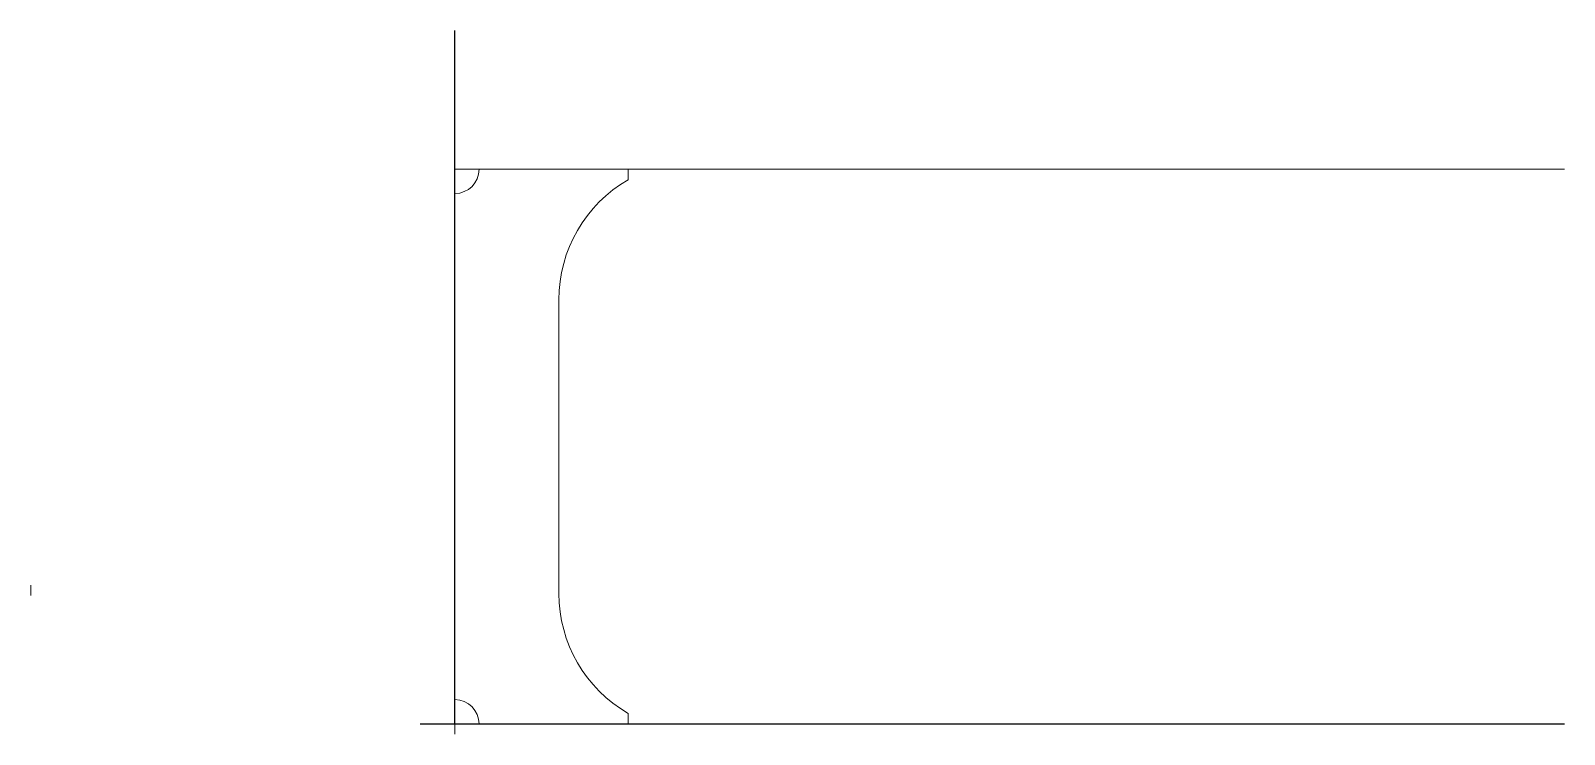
# Model space of a CAD drawing. Header units: millimetres. Extents: x 959 to 3171, y 527 to 1542.
import ezdxf

# ---------------------------------------------------------------- set-up
doc = ezdxf.new("R2010")
doc.units = ezdxf.units.MM
doc.layers.add('100-DF1', color=7, linetype='Continuous')
doc.layers.add('200-CO3', color=7, linetype='Continuous')

msp = doc.modelspace()

# ---------------------------------------------------------------- linework, layer by layer
at = {"layer": '100-DF1', "color": 7, "linetype": 'Continuous', "lineweight": 15}
for p, q in [((1570.7, 1341.9), (3170.7, 1341.9)), ((1820.7, 1341.9), (1820.7, 1326.9)), ((1720.7, 730.1), (1720.7, 1153.7)), ((959, 742), (959, 727)), ((1820.7, 541.9), (1820.7, 556.9)), ((1570.7, 541.9), (1570.7, 526.9))]:
    msp.add_line(p, q, dxfattribs=at)
at = {"layer": '100-DF1', "color": 0, "linetype": 'Continuous', "lineweight": 15}
for centre, start, end in [((1570.7, 1341.9), 270, 0), ((1570.7, 541.9), 0, 90)]:
    msp.add_arc(centre, 35, start, end, dxfattribs=at)
at = {"layer": '100-DF1', "color": 7, "linetype": 'Continuous', "lineweight": 15}
for centre, start, end in [((1920.7, 1153.7), 120, 180), ((1920.7, 730.1), 180, 240)]:
    msp.add_arc(centre, 200, start, end, dxfattribs=at)
at = {"layer": '200-CO3', "color": 3, "linetype": 'Continuous'}
for p, q in [((1570.7, 541.9), (1570.7, 1541.9)), ((1520.7, 541.9), (3170.7, 541.9))]:
    msp.add_line(p, q, dxfattribs=at)

doc.saveas('drawing.dxf')
